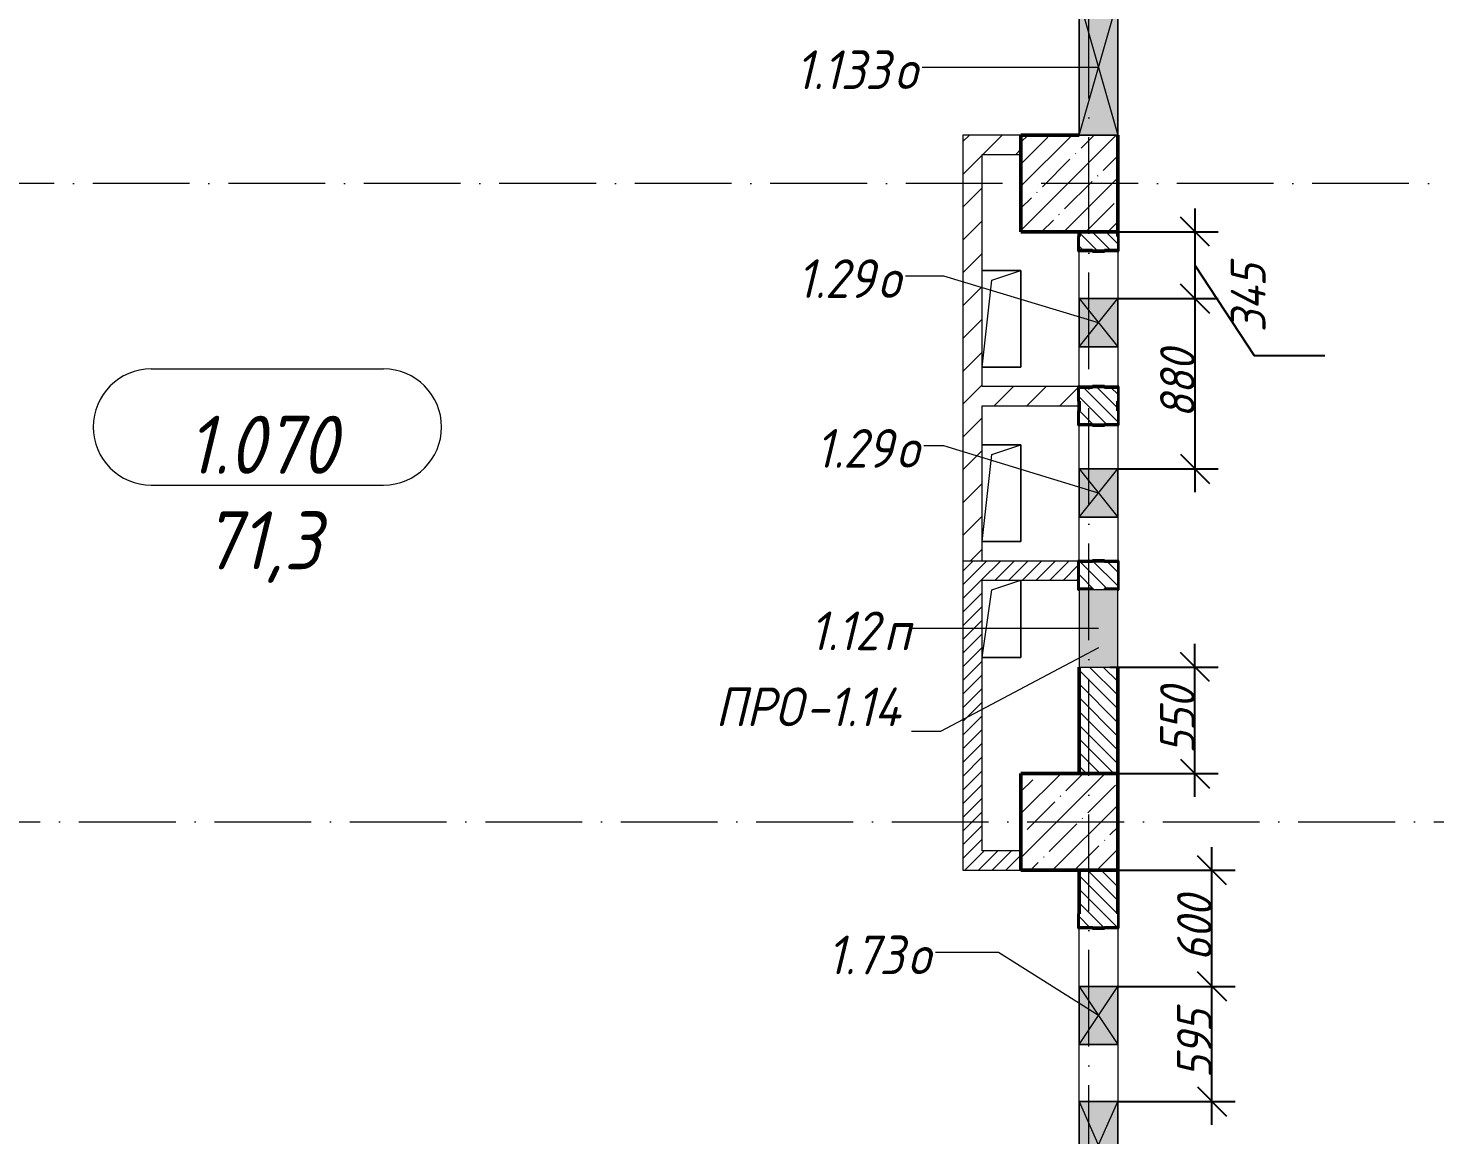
# Model space of a CAD drawing. Header units: millimetres. Extents: x -12989 to 629078, y -109036 to 555275.
# Drawn here: x 512983 to 520252, y 278455 to 284175 of the extents above; entities that cross this region are included whole.
import ezdxf

# ---------------------------------------------------------------- set-up
doc = ezdxf.new("R2010")
doc.units = ezdxf.units.MM
doc.linetypes.add('50_200_ШТРИХ_1Т_ш5_п1_п1_', pattern=[700, 500, -100, 0, -100])
for name, color, linetype, lineweight in [('A-____-____-DIMS', 7, 'Continuous', 9), ('A-DETL-GENF-OTLN', 7, 'Continuous', 9), ('A-FLOR-____-OTLN', 7, 'Continuous', 9), ('A-GENM-____-IDEN', 7, 'Continuous', 9), ('A-GENM-____-MCUT', 7, 'Continuous', 25), ('A-GENM-____-OTLN', 7, 'Continuous', 9), ('A-GENM-____-OTLN-1', 7, 'Continuous', 25), ('A-GLAZ-____-IDEN', 7, 'Continuous', 9), ('A-GLAZ-____-OTLN', 7, 'Continuous', 9), ('A-WALL-____-MCUT-2', 7, 'Continuous', 50), ('A-WALL-____-PATT-1', 7, 'Continuous', 9), ('A-WALL-FNSH-MCUT-1', 7, 'Continuous', 9), ('I-WALL-____-OTLN', 7, 'Continuous', 9), ('S-COLS-____-MCUT', 7, 'Continuous', 50), ('S-COLS-____-OTLN', 7, 'Continuous', 9), ('S-GRID-____-OTLN-1', 7, '50_200_ШТРИХ_1Т_ш5_п1_п1_', 9)]:
    doc.layers.add(name, color=color, linetype=linetype, lineweight=lineweight)
doc.layers.add('A-AREA-IDEN-1', color=7, linetype='Continuous', lineweight=9, true_color=0xaaaaaa)
doc.styles.add('ISOCPEUR_I', font='isocpeui.ttf', dxfattribs={"width": 0.9, "height": 2.5})
doc.styles.add('ISOCPEUR_I_10', font='isocpeui.ttf', dxfattribs={"width": 0.9, "height": 180})
doc.styles.add('ISOCPEUR_I_9', font='isocpeui.ttf', dxfattribs={"width": 0.9, "height": 250})
doc.dimstyles.new('ISO-1_8_0_9К_СРЕДНИЙ_Кладочные_3', dxfattribs={"dimscale": 304.8, "dimtxt": 179.276612, "dimasz": 0.492126, "dimexe": 0.393701, "dimexo": 0, "dimgap": 0, "dimtad": 1, "dimdec": 3, "dimrnd": 0.001, "dimdsep": 46, "dimtxsty": 'ISOCPEUR_I_10', "dimblk1": 'OBLIQUE', "dimblk2": 'OBLIQUE', "dimsah": 1, "dimcen": 0.09, "dimdle": 0.393701, "dimazin": 0, "dimtfac": 1, "dimtdec": 4, "dimtix": 1, "dimtmove": 0, "dimatfit": 3, "dimfxl": 1, "dimtvp": 1, "dimtolj": 1, "dimtzin": 0, "dimarcsym": 2})
doc.dimstyles.new('ISO-1_8_0_9К_СРЕДНИЙ_Кладочные_4', dxfattribs={"dimscale": 304.8, "dimtxt": 179.276612, "dimasz": 0.492126, "dimexe": 0.393701, "dimexo": 0, "dimgap": 0, "dimtad": 1, "dimdec": 3, "dimrnd": 0.001, "dimdsep": 46, "dimtxsty": 'ISOCPEUR_I_10', "dimblk1": 'OBLIQUE', "dimblk2": 'OBLIQUE', "dimsah": 1, "dimcen": 0.09, "dimdle": 0.393701, "dimazin": 0, "dimtfac": 1, "dimtdec": 4, "dimtix": 1, "dimtmove": 1, "dimatfit": 3, "dimfxl": 1, "dimtvp": 1, "dimtolj": 1, "dimtzin": 0, "dimarcsym": 2})
pattern_1 = [(135, (513013.31, 265891.49), (-35.35534, -35.35534), [])]
pattern_2 = [(45, (513013.31, 265891.49), (-84.8528, 84.8528), [])]
pattern_3 = [(45, (513013.31, 265891.49), (-35.35534, 35.35534), [])]

# ---------------------------------------------------------------- blocks, each defined once
blk = doc.blocks.new('BSC_Колонна _Прямоугольная - 500х500-V54-АР1_План отверстий 1 этажа в осях 1-64_А-ГГ')
at = {"layer": 'S-COLS-____-OTLN'}
h = blk.add_hatch(dxfattribs=at)
h.set_pattern_fill('FP_86', color=256, style=0, pattern_type=2)
h.set_pattern_definition([(45, (-5350, -17481.04), (-114.0493, 114.0493), []), (45, (-5235.95, -17481.04), (-114.0493, 114.0493), [201.613, -40.323, 3.353, -36.97])])
h.paths.add_polyline_path([(-62.6, -250), (250, -250), (250, 250), (-250, 250), (-250, -250)], flags=0)
at = {"layer": 'S-COLS-____-MCUT'}
for p, q in [((50, 250), (-250, 250)), ((-250, 250), (-250, -250)), ((250, -250), (250, 250)), ((-250, -250), (250, -250))]:
    blk.add_line(p, q, dxfattribs=at)
blk = doc.blocks.new('Фахверк_СКБ_Уголок - 200_4010_1-27904659-АР1_План отверстий 1 этажа в осях 1-64_А-ГГ')
at = {"layer": 'A-GENM-____-MCUT'}
for p, q in [((125, 156), (50, 156)), ((50, 156), (50, 150)), ((50, 150), (119, 150)), ((119, 150), (119, 81)), ((125, 81), (125, 156)), ((119, 81), (125, 81)), ((125, 19), (119, 19)), ((119, 19), (119, -50)), ((125, -56), (125, 19)), ((119, -50), (50, -50)), ((50, -50), (50, -56)), ((50, -56), (125, -56))]:
    blk.add_line(p, q, dxfattribs=at)
blk = doc.blocks.new('Фахверк_СКБ_Уголок - 200_4010-27904266-АР1_План отверстий 1 этажа в осях 1-64_А-ГГ')
at = {"layer": 'A-GENM-____-MCUT'}
for p, q in [((125, 156), (50, 156)), ((50, 156), (50, 150)), ((50, 150), (119, 150)), ((119, 150), (119, 81)), ((125, 81), (125, 156)), ((119, 81), (125, 81)), ((125, 19), (119, 19)), ((119, 19), (119, -50)), ((125, -56), (125, 19)), ((119, -50), (50, -50)), ((50, -50), (50, -56)), ((50, -56), (125, -56))]:
    blk.add_line(p, q, dxfattribs=at)
blk = doc.blocks.new('154_Стойка_СКБ_Уголок - СМ-2230_200-28216496-АР1_План отверстий 1 этажа в осях 1-64_А-ГГ')
at = {"layer": 'A-GENM-____-MCUT'}
for p, q in [((125, 156), (125, 81)), ((200, 156), (125, 156)), ((131, 81), (131, 150)), ((131, 150), (200, 150)), ((200, 150), (200, 156)), ((125, 81), (131, 81)), ((131, 19), (125, 19)), ((125, 19), (125, -56)), ((131, -50), (131, 19)), ((125, -56), (200, -56)), ((200, -50), (131, -50)), ((200, -56), (200, -50))]:
    blk.add_line(p, q, dxfattribs=at)
blk = doc.blocks.new('AR_Отверстие Ниша - Лючок-32404569-АР1_План отверстий 1 этажа в осях 1-64_А-ГГ')
at = {"layer": 'A-GLAZ-____-OTLN'}
blk.add_hatch(color=256, dxfattribs=at).paths.add_polyline_path([(-200, -100), (200, -100), (200, 100), (-200, 100)], flags=0)
for p, q in [((200, 100), (-200, 100)), ((-200, 100), (-200, -100)), ((200, -100), (200, 100)), ((-200, -100), (200, -100))]:
    blk.add_line(p, q, dxfattribs=at)
blk = doc.blocks.new('154_Стойка_СКБ_Уголок - СМ-2230_200-V152-АР1_План отверстий 1 этажа в осях 1-64_А-ГГ')
at = {"layer": 'A-GENM-____-MCUT'}
for p, q in [((125, 156), (125, 150)), ((200, 156), (125, 156)), ((131, 81), (131, 150)), ((131, 150), (200, 150)), ((200, 150), (200, 156)), ((125, 81), (131, 81)), ((131, 19), (125, 19)), ((131, -50), (131, 19)), ((125, -50), (125, -56)), ((125, -56), (200, -56)), ((200, -50), (131, -50)), ((200, -56), (200, -50))]:
    blk.add_line(p, q, dxfattribs=at)
blk = doc.blocks.new('AR_Отверстие прямоугольное _в плите_ - AR_Отверстие прямоугольное _в плите_-30229458-АР1_План отверстий 1 этажа в осях 1-64_А-ГГ')
at = {"layer": 'A-GENM-____-OTLN'}
for p, q in [((100, 250), (-100, 250)), ((-50, 200), (100, 250)), ((100, -250), (100, 250)), ((-100, -250), (-50, 200)), ((-100, -250), (100, -250))]:
    blk.add_line(p, q, dxfattribs=at)
blk = doc.blocks.new('AR_Отверстие прямоугольное _в плите_ - AR_Отверстие прямоугольное _в плите_-V214-АР1_План отверстий 1 этажа в осях 1-64_А-ГГ')
at = {"layer": 'A-GENM-____-OTLN'}
for p, q in [((-100, -200), (-50, 150)), ((-50, 150), (100, 200)), ((100, -200), (100, 200)), ((-100, -200), (100, -200))]:
    blk.add_line(p, q, dxfattribs=at)
blk = doc.blocks.new('AR_Отверстие прямоугольное _в стене__БезПР - AR_Отверстие прямоугольное _в стене__БезПР-36392898-АР1_План отверстий 1 этажа в осях 1-64_А-ГГ')
at = {"layer": 'A-GLAZ-____-OTLN'}
blk.add_hatch(color=256, dxfattribs=at).paths.add_polyline_path([(-125, -100), (125, -100), (125, 100), (-125, 100)], flags=0)
at = {"layer": 'A-DETL-GENF-OTLN'}
for p, q in [((-125, -100), (-125, 100)), ((-125, 100), (125, 100)), ((125, 100), (-125, -100)), ((-125, 100), (125, -100)), ((125, 100), (-125, 100)), ((-125, 100), (-125, -100)), ((125, 100), (125, -100)), ((125, -100), (125, 100)), ((125, -100), (-125, -100)), ((-125, -100), (125, -100))]:
    blk.add_line(p, q, dxfattribs=at)
blk = doc.blocks.new('AR_Отверстие прямоугольное _в стене__БезПР - AR_Отверстие прямоугольное _в стене__БезПР-36427997-АР1_План отверстий 1 этажа в осях 1-64_А-ГГ')
at = {"layer": 'A-GLAZ-____-OTLN'}
blk.add_hatch(color=256, dxfattribs=at).paths.add_polyline_path([(-225, -100), (225, -100), (225, 100), (-225, 100)], flags=0)
at = {"layer": 'A-DETL-GENF-OTLN'}
for p, q in [((-225, -100), (-225, 100)), ((-225, 100), (225, 100)), ((225, 100), (-225, -100)), ((-225, 100), (225, -100)), ((225, 100), (-225, 100)), ((-225, 100), (-225, -100)), ((225, 100), (225, -100)), ((225, -100), (225, 100)), ((225, -100), (-225, -100)), ((-225, -100), (225, -100))]:
    blk.add_line(p, q, dxfattribs=at)
at = {"layer": 'A-GLAZ-____-OTLN'}
blk.add_line((225, 100), (-225, 100), dxfattribs=at)
blk = doc.blocks.new('AR_Отверстие прямоугольное _в стене__БезПР - AR_Отверстие прямоугольное _в стене__БезПР-36427964-АР1_План отверстий 1 этажа в осях 1-64_А-ГГ')
at = {"layer": 'A-GLAZ-____-OTLN'}
blk.add_hatch(color=256, dxfattribs=at).paths.add_polyline_path([(-150, 100), (-150, -100), (150, -100), (150, 100)], flags=0)
at = {"layer": 'A-DETL-GENF-OTLN'}
for p, q in [((-150, -100), (-150, 100)), ((-150, 100), (150, 100)), ((150, 100), (-150, -100)), ((-150, 100), (150, -100)), ((150, 100), (-150, 100)), ((-150, 100), (-150, -100)), ((150, 100), (150, -100)), ((150, -100), (150, 100)), ((150, -100), (-150, -100)), ((-150, -100), (150, -100))]:
    blk.add_line(p, q, dxfattribs=at)
at = {"layer": 'A-GLAZ-____-OTLN'}
blk.add_line((150, 100), (-150, 100), dxfattribs=at)
blk = doc.blocks.new('AR_Отверстие прямоугольное _в стене__БезПР - AR_Отверстие прямоугольное _в стене__БезПР-36428394-АР1_План отверстий 1 этажа в осях 1-64_А-ГГ')
at = {"layer": 'A-GLAZ-____-OTLN'}
blk.add_hatch(color=256, dxfattribs=at).paths.add_polyline_path([(-350, -100), (350, -100), (350, 100), (-350, 100)], flags=0)
at = {"layer": 'A-DETL-GENF-OTLN'}
for p, q in [((-350, -100), (-350, 100)), ((-350, 100), (350, 100)), ((350, 100), (-350, -100)), ((-350, 100), (350, -100)), ((350, 100), (-350, 100)), ((-350, 100), (-350, -100)), ((350, 100), (350, -100)), ((350, -100), (350, 100)), ((350, -100), (-350, -100)), ((-350, -100), (350, -100))]:
    blk.add_line(p, q, dxfattribs=at)
at = {"layer": 'A-GLAZ-____-OTLN'}
blk.add_line((350, 100), (-350, 100), dxfattribs=at)
blk = doc.blocks.new('_Oblique')
at = {"color": 0, "linetype": 'ByBlock', "lineweight": -2}
blk.add_line((-0.5, -0.5), (0.5, 0.5), dxfattribs=at)
blk = doc.blocks.new('*D5793')
at = {"layer": 'A-____-____-DIMS', "color": 0, "lineweight": -2, "transparency": 16777216}
for p, q in [((519012.4, 280202.5), (519012.4, 280992.5)), ((518572.4, 280872.5), (519132.4, 280872.5)), ((518613.3, 280322.5), (519132.4, 280322.5))]:
    blk.add_line(p, q, dxfattribs=at)
at = {"layer": 'Defpoints', "color": 0, "transparency": 16777216}
for p in [(518572.4, 280872.5), (519012.4, 280872.5), (518613.3, 280322.5)]:
    blk.add_point(p, dxfattribs=at)
at = {"layer": 'A-____-____-DIMS', "color": 0, "lineweight": -2, "transparency": 16777216, "xscale": 150, "yscale": 150, "zscale": 150}
for p, rotation in [((519012.4, 280872.5), 90), ((519012.4, 280322.5), 270)]:
    blk.add_blockref('_Oblique', p, dxfattribs=dict(at, rotation=rotation))
at = {"layer": 'A-____-____-DIMS', "color": 0, "transparency": 16777216, "insert": (518922.4, 280597.5), "char_height": 180, "width": 409.578, "attachment_point": 5, "rotation": 90, "style": 'ISOCPEUR_I_10'}
blk.add_mtext('\\A1;550', dxfattribs=at)
blk = doc.blocks.new('*D5838')
at = {"layer": 'A-____-____-DIMS', "color": 0, "lineweight": -2, "transparency": 16777216}
for p, q in [((519012.4, 283242.5), (519012.4, 282657.5)), ((518613.3, 283122.5), (519132.4, 283122.5)), ((519012.4, 282950), (519317.5, 282483.8)), ((518613.3, 282777.5), (519132.4, 282777.5)), ((519317.5, 282483.8), (519683, 282483.8))]:
    blk.add_line(p, q, dxfattribs=at)
at = {"layer": 'Defpoints', "color": 0, "transparency": 16777216}
for p in [(518613.3, 283122.5), (518613.3, 282777.5), (519012.4, 282777.5)]:
    blk.add_point(p, dxfattribs=at)
at = {"layer": 'A-____-____-DIMS', "color": 0, "lineweight": -2, "transparency": 16777216, "xscale": 150, "yscale": 150, "zscale": 150}
for p, rotation in [((519012.4, 283122.5), 90), ((519012.4, 282777.5), 270)]:
    blk.add_blockref('_Oblique', p, dxfattribs=dict(at, rotation=rotation))
at = {"layer": 'A-____-____-DIMS', "color": 0, "transparency": 16777216, "insert": (519197.5, 282603.8), "char_height": 180, "width": 426.127, "attachment_point": 1, "rotation": 90, "line_spacing_factor": 1.149209, "style": 'ISOCPEUR_I_10'}
blk.add_mtext('\\A1;345', dxfattribs=at)
blk = doc.blocks.new('*D5839')
at = {"layer": 'A-____-____-DIMS', "color": 0, "lineweight": -2, "transparency": 16777216}
for p, q in [((519012.4, 282897.5), (519012.4, 281777.5)), ((518613.3, 282777.5), (519132.4, 282777.5)), ((518613.3, 281897.5), (519132.4, 281897.5))]:
    blk.add_line(p, q, dxfattribs=at)
at = {"layer": 'Defpoints', "color": 0, "transparency": 16777216}
for p in [(518613.3, 282777.5), (518613.3, 281897.5), (519012.4, 281897.5)]:
    blk.add_point(p, dxfattribs=at)
at = {"layer": 'A-____-____-DIMS', "color": 0, "lineweight": -2, "transparency": 16777216, "xscale": 150, "yscale": 150, "zscale": 150}
for p, rotation in [((519012.4, 282777.5), 90), ((519012.4, 281897.5), 270)]:
    blk.add_blockref('_Oblique', p, dxfattribs=dict(at, rotation=rotation))
at = {"layer": 'A-____-____-DIMS', "color": 0, "transparency": 16777216, "insert": (518922.4, 282337.5), "char_height": 180, "width": 409.578, "attachment_point": 5, "rotation": 90, "style": 'ISOCPEUR_I_10'}
blk.add_mtext('\\A1;880', dxfattribs=at)
blk = doc.blocks.new('*D5878')
at = {"layer": 'A-____-____-DIMS', "color": 0, "lineweight": -2, "transparency": 16777216}
for p, q in [((519100.1, 278507.5), (519100.1, 279342.5)), ((518613.3, 279222.5), (519220.1, 279222.5)), ((518613.3, 278627.5), (519220.1, 278627.5))]:
    blk.add_line(p, q, dxfattribs=at)
at = {"layer": 'Defpoints', "color": 0, "transparency": 16777216}
for p in [(518613.3, 279222.5), (519100.1, 279222.5), (518613.3, 278627.5)]:
    blk.add_point(p, dxfattribs=at)
at = {"layer": 'A-____-____-DIMS', "color": 0, "lineweight": -2, "transparency": 16777216, "xscale": 150, "yscale": 150, "zscale": 150}
for p, rotation in [((519100.1, 279222.5), 90), ((519100.1, 278627.5), 270)]:
    blk.add_blockref('_Oblique', p, dxfattribs=dict(at, rotation=rotation))
at = {"layer": 'A-____-____-DIMS', "color": 0, "transparency": 16777216, "insert": (519010.1, 278925), "char_height": 180, "width": 409.578, "attachment_point": 5, "rotation": 90, "style": 'ISOCPEUR_I_10'}
blk.add_mtext('\\A1;595', dxfattribs=at)
blk = doc.blocks.new('*D5879')
at = {"layer": 'A-____-____-DIMS', "color": 0, "lineweight": -2, "transparency": 16777216}
for p, q in [((519100.1, 279102.5), (519100.1, 279942.5)), ((518613.3, 279822.5), (519220.1, 279822.5)), ((518613.3, 279222.5), (519220.1, 279222.5))]:
    blk.add_line(p, q, dxfattribs=at)
at = {"layer": 'Defpoints', "color": 0, "transparency": 16777216}
for p in [(518613.3, 279822.5), (519100.1, 279822.5), (518613.3, 279222.5)]:
    blk.add_point(p, dxfattribs=at)
at = {"layer": 'A-____-____-DIMS', "color": 0, "lineweight": -2, "transparency": 16777216, "xscale": 150, "yscale": 150, "zscale": 150}
for p, rotation in [((519100.1, 279822.5), 90), ((519100.1, 279222.5), 270)]:
    blk.add_blockref('_Oblique', p, dxfattribs=dict(at, rotation=rotation))
at = {"layer": 'A-____-____-DIMS', "color": 0, "transparency": 16777216, "insert": (519010.1, 279522.5), "char_height": 180, "width": 409.578, "attachment_point": 5, "rotation": 90, "style": 'ISOCPEUR_I_10'}
blk.add_mtext('\\A1;600', dxfattribs=at)
blk = doc.blocks.new('AAR_СКБ_Марка_помещения_1_5 ммп - Номер _ Площадь-27962135-АИ_План этажа_Стены_1')
at = {"layer": 'A-AREA-IDEN-1'}
for p, q in [((-2.987, 3), (3.013, 3)), ((-2.987, 0), (3.013, 0))]:
    blk.add_line(p, q, dxfattribs=at)
for centre, start, end in [((-2.987, 1.5), 90, 270), ((3.013, 1.5), 270, 90)]:
    blk.add_arc(centre, 1.5, start, end, dxfattribs=at)

msp = doc.modelspace()

# ---------------------------------------------------------------- hatches: boundary and pattern name
at = {"layer": 'A-WALL-____-PATT-1'}
h = msp.add_hatch(dxfattribs=at)
h.set_pattern_fill('FP_4', color=256, style=0, pattern_type=2)
h.set_pattern_definition(pattern_2)
h.paths.add_polyline_path([(517813.3109, 281422.5335), (517913.3109, 281422.5335), (517913.3109, 283622.5335), (517813.3109, 283622.5335)], flags=0)
h = msp.add_hatch(dxfattribs=at)
h.set_pattern_fill('FP_4', color=256, style=0, pattern_type=2)
h.set_pattern_definition(pattern_2)
h.paths.add_polyline_path([(518113.3109, 283522.5335), (518113.3109, 283622.5335), (517913.3109, 283622.5335), (517913.3109, 283522.5335)], flags=0)
h = msp.add_hatch(dxfattribs=at)
h.set_pattern_fill('FP_6', color=256, style=0, pattern_type=2)
h.set_pattern_definition(pattern_1)
h.paths.add_polyline_path([(518613.3109, 280322.5335), (518613.3109, 280872.5335), (518413.3109, 280872.5335), (518413.3109, 280322.5335)], flags=0)
h.paths.add_polyline_path([(518544.3109, 281272.5335), (518544.3109, 281278.5335), (518613.3109, 281278.5335), (518613.3109, 281416.5335), (518544.3109, 281416.5335), (518544.3109, 281422.5335), (518482.3109, 281422.5335), (518482.3109, 281416.5335), (518413.3109, 281416.5335), (518413.3109, 281278.5335), (518482.3109, 281278.5335), (518482.3109, 281272.5335)], flags=0)
h.paths.add_polyline_path([(518482.3109, 282122.5335), (518544.3109, 282122.5335), (518544.3109, 282128.5335), (518613.3109, 282128.5335), (518613.3109, 282316.5335), (518544.3109, 282316.5335), (518544.3109, 282322.5335), (518482.3109, 282322.5335), (518482.3109, 282316.5335), (518413.3109, 282316.5335), (518413.3109, 282128.5335), (518482.3109, 282128.5335)], flags=0)
h.paths.add_polyline_path([(518482.3109, 283022.5335), (518544.3109, 283022.5335), (518544.3109, 283028.5335), (518613.3109, 283028.5335), (518613.3109, 283122.5335), (518413.3109, 283122.5335), (518413.3109, 283028.5335), (518482.3109, 283028.5335)], flags=0)
h = msp.add_hatch(dxfattribs=at)
h.set_pattern_fill('FP_4', color=256, style=0, pattern_type=2)
h.set_pattern_definition(pattern_2)
h.paths.add_polyline_path([(518405.137, 282222.5335), (518413.3109, 282222.5335), (518413.3109, 282247.5335), (518407.3109, 282247.5335), (518407.3109, 282322.5335), (517913.3109, 282322.5335), (517913.3109, 282222.5335), (518300.7537, 282222.5335)], flags=0)
h = msp.add_hatch(dxfattribs=at)
h.set_pattern_fill('FP_5', color=256, style=0, pattern_type=2)
h.set_pattern_definition(pattern_3)
h.paths.add_polyline_path([(518405.137, 281322.5335), (518407.3109, 281322.5335), (518407.3109, 281422.5335), (517813.3109, 281422.5335), (517813.3109, 281322.5335), (518300.7537, 281322.5335)], flags=0)
h = msp.add_hatch(dxfattribs=at)
h.set_pattern_fill('FP_5', color=256, style=0, pattern_type=2)
h.set_pattern_definition(pattern_3)
h.paths.add_polyline_path([(517913.3109, 279822.5335), (517913.3109, 281322.5335), (517813.3109, 281322.5335), (517813.3109, 279822.5335)], flags=0)
h = msp.add_hatch(dxfattribs=at)
h.set_pattern_fill('FP_5', color=256, style=0, pattern_type=2)
h.set_pattern_definition(pattern_3)
h.paths.add_polyline_path([(518113.3109, 279822.5335), (518113.3109, 279922.5335), (517913.3109, 279922.5335), (517913.3109, 279822.5335)], flags=0)
h = msp.add_hatch(dxfattribs=at)
h.set_pattern_fill('FP_6', color=256, style=0, pattern_type=2)
h.set_pattern_definition(pattern_1)
h.paths.add_polyline_path([(518482.3109, 276622.5335), (518544.3109, 276622.5335), (518544.3109, 276628.5335), (518613.3109, 276628.5335), (518613.3109, 276816.5335), (518544.3109, 276816.5335), (518544.3109, 276822.5335), (518482.3109, 276822.5335), (518482.3109, 276816.5335), (518413.3109, 276816.5335), (518413.3109, 276628.5335), (518482.3109, 276628.5335)], flags=0)
h.paths.add_polyline_path([(518544.3109, 277522.5335), (518544.3109, 277528.5335), (518613.3109, 277528.5335), (518613.3109, 277816.5335), (518544.3109, 277816.5335), (518544.3109, 277822.5335), (518482.3109, 277822.5335), (518482.3109, 277816.5335), (518413.3109, 277816.5335), (518413.3109, 277528.5335), (518482.3109, 277528.5335), (518482.3109, 277522.5335)], flags=0)
h.paths.add_polyline_path([(518482.3109, 279522.5335), (518544.3109, 279522.5335), (518544.3109, 279528.5335), (518613.3109, 279528.5335), (518613.3109, 279822.5335), (518413.3109, 279822.5335), (518413.3109, 279528.5335), (518482.3109, 279528.5335)], flags=0)
at = {"layer": 'S-COLS-____-OTLN'}
h = msp.add_hatch(dxfattribs=at)
h.set_pattern_fill('FP_27', color=256, style=0, pattern_type=2)
h.set_pattern_definition([(45, (513013.31, 265891.49), (-114.0493, 114.0493), []), (45, (513127.36, 265891.49), (-114.0493, 114.0493), [201.612, -40.322, 3.353, -36.97])])
h.paths.add_polyline_path([(518113.3109, 279822.5335), (518613.3109, 279822.5335), (518613.3109, 280322.5335), (518113.3109, 280322.5335)], flags=0)

# ---------------------------------------------------------------- linework, layer by layer
at = {"layer": 'A-FLOR-____-OTLN'}
for p, q in [((517913.3109, 282922.5335), (518113.3109, 282922.5335)), ((518113.3109, 282922.5335), (518113.3109, 282422.5335)), ((518113.3109, 282422.5335), (517913.3109, 282422.5335)), ((517913.3109, 282022.3401), (518113.3109, 282022.3401)), ((518113.3109, 282022.3401), (518113.3109, 281522.3401)), ((518113.3109, 281522.3401), (517913.3109, 281522.3401)), ((518113.3109, 281322.5335), (518113.3109, 280922.5335)), ((518113.3109, 280922.5335), (517913.3109, 280922.5335))]:
    msp.add_line(p, q, dxfattribs=at)
at = {"layer": 'A-GENM-____-IDEN'}
for p, q in [((518513.3109, 280972.6171), (517696.8512, 280540.0185)), ((517696.8512, 280540.0185), (517546.7907, 280540.0185))]:
    msp.add_line(p, q, dxfattribs=at)
at = {"layer": 'A-GLAZ-____-IDEN'}
for p, q in [((518513.3109, 283972.5335), (517603.1189, 283972.5335)), ((517714.0206, 282892.9727), (517516.6337, 282892.9727)), ((518513.3109, 282652.5335), (517714.0206, 282892.9727)), ((517714.0206, 282015.5647), (517612.0345, 282015.5647)), ((518513.3109, 281772.5335), (517714.0206, 282015.5647)), ((518513.3109, 281072.5335), (517546.7907, 281072.6077)), ((517997.2458, 279397.4325), (517671.691, 279397.4325)), ((518513.3109, 279072.5335), (517997.2458, 279397.4325))]:
    msp.add_line(p, q, dxfattribs=at)
at = {"layer": 'A-WALL-____-MCUT-2'}
for p, q in [((518413.3109, 283122.5335), (518413.3109, 283097.5335)), ((518613.3109, 283097.5335), (518613.3109, 283122.5335)), ((518482.3109, 283022.5335), (518544.3109, 283022.5335)), ((518544.3109, 282322.5335), (518482.3109, 282322.5335)), ((518413.3109, 282197.5335), (518413.3109, 282247.5335)), ((518613.3109, 282197.5335), (518613.3109, 282247.5335)), ((518482.3109, 282122.5335), (518544.3109, 282122.5335)), ((518544.3109, 281422.5335), (518482.3109, 281422.5335)), ((518413.3109, 280872.5335), (518413.3109, 280322.5335)), ((518613.3109, 280322.5335), (518613.3109, 280872.5335)), ((518413.3109, 280322.5335), (518613.3109, 280322.5335)), ((518613.3109, 279822.5335), (518413.3109, 279822.5335)), ((518413.3109, 279822.5335), (518413.3109, 279597.5335)), ((518613.3109, 279597.5335), (518613.3109, 279822.5335)), ((518482.3109, 279522.5335), (518544.3109, 279522.5335))]:
    msp.add_line(p, q, dxfattribs=at)
at = {"layer": 'A-WALL-FNSH-MCUT-1'}
for p, q in [((518113.3109, 283622.5335), (517813.3109, 283622.5335)), ((517813.3109, 283622.5335), (517813.3109, 279822.5335)), ((517913.3109, 283522.5335), (518113.3109, 283522.5335)), ((517913.3109, 282322.5335), (517913.3109, 283522.5335)), ((518407.3109, 282322.5335), (517913.3109, 282322.5335)), ((517913.3109, 282222.5335), (518413.3109, 282222.5335)), ((517913.3109, 281422.5335), (517913.3109, 282222.5335)), ((517813.3109, 281422.5335), (518407.3109, 281422.5335)), ((517913.3109, 281322.5335), (518407.3109, 281322.5335)), ((517913.3109, 279922.5335), (517913.3109, 281322.5335)), ((518113.3109, 279922.5335), (517913.3109, 279922.5335)), ((518113.3109, 279822.5335), (518113.3109, 279922.5335)), ((517813.3109, 279822.5335), (518113.3109, 279822.5335))]:
    msp.add_line(p, q, dxfattribs=at)
at = {"layer": 'I-WALL-____-OTLN'}
for p, q in [((518413.3109, 282777.5335), (518413.3109, 283022.5335)), ((518613.3109, 283022.5335), (518613.3109, 282777.5335)), ((518413.3109, 282322.5335), (518413.3109, 282527.5335)), ((518613.3109, 282527.5335), (518613.3109, 282322.5335)), ((518413.3109, 281897.5335), (518413.3109, 282122.5335)), ((518613.3109, 282122.5335), (518613.3109, 281897.5335)), ((518413.3109, 281422.5335), (518413.3109, 281647.5335)), ((518613.3109, 281647.5335), (518613.3109, 281422.5335)), ((518413.3109, 279222.5335), (518413.3109, 279522.5335)), ((518613.3109, 279522.5335), (518613.3109, 279222.5335)), ((518413.3109, 278627.5335), (518413.3109, 278922.5335)), ((518613.3109, 278922.5335), (518613.3109, 278627.5335))]:
    msp.add_line(p, q, dxfattribs=at)
at = {"layer": 'S-COLS-____-MCUT'}
for p, q in [((518613.3109, 280322.5335), (518113.3109, 280322.5335)), ((518113.3109, 280322.5335), (518113.3109, 279822.5335)), ((518613.3109, 279822.5335), (518613.3109, 280322.5335)), ((518113.3109, 279822.5335), (518613.3109, 279822.5335))]:
    msp.add_line(p, q, dxfattribs=at)
at = {"layer": 'S-GRID-____-OTLN-1'}
for p, q in [((518463.3109, 261408.8852), (518463.3109, 315772.4512)), ((539721.0501, 283372.5335), (508344.5407, 283372.5335)), ((508344.5407, 280072.5335), (539721.0501, 280072.5335))]:
    msp.add_line(p, q, dxfattribs=at)

# ---------------------------------------------------------------- block references
at = {"layer": 'A-AREA-IDEN-1', "xscale": 199.9999999999999, "yscale": 199.9999999999999, "zscale": 199.9999999999999}
msp.add_blockref('AAR_СКБ_Марка_помещения_1_5 ммп - Номер _ Площадь-27962135-АИ_План этажа_Стены_1', (514216.7004, 281813.5688), dxfattribs=at)
at = {"layer": 'A-GENM-____-OTLN'}
for name, p in [('AR_Отверстие прямоугольное _в плите_ - AR_Отверстие прямоугольное _в плите_-30229458-АР1_План отверстий 1 этажа в осях 1-64_А-ГГ', (518013.3109, 282672.5335)), ('AR_Отверстие прямоугольное _в плите_ - AR_Отверстие прямоугольное _в плите_-30229458-АР1_План отверстий 1 этажа в осях 1-64_А-ГГ', (518013.3109, 281772.3401)), ('AR_Отверстие прямоугольное _в плите_ - AR_Отверстие прямоугольное _в плите_-V214-АР1_План отверстий 1 этажа в осях 1-64_А-ГГ', (518013.3109, 281122.5335))]:
    msp.add_blockref(name, p, dxfattribs=at)
at = {"layer": 'A-GENM-____-OTLN-1'}
for name, p, rotation in [('Фахверк_СКБ_Уголок - 200_4010_1-27904659-АР1_План отверстий 1 этажа в осях 1-64_А-ГГ', (518463.3109, 283147.5335), 269.9999999999999), ('Фахверк_СКБ_Уголок - 200_4010_1-27904659-АР1_План отверстий 1 этажа в осях 1-64_А-ГГ', (518563.3109, 282197.5335), 89.99999999999991), ('Фахверк_СКБ_Уголок - 200_4010_1-27904659-АР1_План отверстий 1 этажа в осях 1-64_А-ГГ', (518463.3109, 282247.5335), 269.9999999999999), ('154_Стойка_СКБ_Уголок - СМ-2230_200-28216496-АР1_План отверстий 1 этажа в осях 1-64_А-ГГ', (518463.3109, 281547.5335), 269.9999999999999), ('154_Стойка_СКБ_Уголок - СМ-2230_200-V152-АР1_План отверстий 1 этажа в осях 1-64_А-ГГ', (518563.3109, 281147.5335), 89.99999999999991), ('Фахверк_СКБ_Уголок - 200_4010-27904266-АР1_План отверстий 1 этажа в осях 1-64_А-ГГ', (518463.3109, 279647.5335), 269.9999999999999)]:
    msp.add_blockref(name, p, dxfattribs=dict(at, rotation=rotation))
at = {"layer": 'A-GLAZ-____-OTLN', "rotation": 89.99999999999991}
for name, p in [('AR_Отверстие прямоугольное _в стене__БезПР - AR_Отверстие прямоугольное _в стене__БезПР-36428394-АР1_План отверстий 1 этажа в осях 1-64_А-ГГ', (518513.3109, 283972.5335)), ('AR_Отверстие прямоугольное _в стене__БезПР - AR_Отверстие прямоугольное _в стене__БезПР-36392898-АР1_План отверстий 1 этажа в осях 1-64_А-ГГ', (518513.3109, 282652.5335)), ('AR_Отверстие прямоугольное _в стене__БезПР - AR_Отверстие прямоугольное _в стене__БезПР-36392898-АР1_План отверстий 1 этажа в осях 1-64_А-ГГ', (518513.3109, 281772.5335)), ('AR_Отверстие Ниша - Лючок-32404569-АР1_План отверстий 1 этажа в осях 1-64_А-ГГ', (518513.3109, 281072.5335)), ('AR_Отверстие прямоугольное _в стене__БезПР - AR_Отверстие прямоугольное _в стене__БезПР-36427964-АР1_План отверстий 1 этажа в осях 1-64_А-ГГ', (518513.3109, 279072.5335)), ('AR_Отверстие прямоугольное _в стене__БезПР - AR_Отверстие прямоугольное _в стене__БезПР-36427997-АР1_План отверстий 1 этажа в осях 1-64_А-ГГ', (518513.3109, 278402.5335))]:
    msp.add_blockref(name, p, dxfattribs=at)
at = {"layer": 'S-COLS-____-OTLN'}
msp.add_blockref('BSC_Колонна _Прямоугольная - 500х500-V54-АР1_План отверстий 1 этажа в осях 1-64_А-ГГ', (518363.3109, 283372.5335), dxfattribs=at)

# ---------------------------------------------------------------- texts
at = {"layer": 'A-AREA-IDEN-1', "char_height": 300, "attachment_point": 8, "line_spacing_factor": 1.139951, "style": 'ISOCPEUR_I'}
for s, insert, width in [('\\pxqc,t8.46667,16.93333,25.4,33.86667,42.33333,50.8,59.26667,67.73333,76.2,84.66667,93.13333,101.6,110.06667,118.53333,127,135.46667,143.93333,152.4,160.86667,169.33333,177.8,186.26667,194.73333,203.2,211.66667,220.13333,228.6,237.06667,245.53333,254,262.46667,270.93333;{1.070}', (514191.2713, 281871.8987), 900), ('\\pxqc,t8.46667,16.93333,25.4,33.86667,42.33333,50.8,59.26667,67.73333,76.2,84.66667,93.13333,101.6,110.06667,118.53333,127,135.46667,143.93333,152.4,160.86667,169.33333,177.8,186.26667,194.73333,203.2,211.66667,220.13333,228.6,237.06667,245.53333,254,262.46667,270.93333;{71,3}', (514191.2713, 281307.9507), 702)]:
    msp.add_mtext(s, dxfattribs=dict(at, insert=insert, width=width))
at = {"layer": 'A-GENM-____-IDEN', "char_height": 200, "attachment_point": 1, "style": 'ISOCPEUR_I_9'}
for s, insert, width in [('ПРО', (516534.534, 280767.1346), 562.784625), ('-1.14', (516998.8778, 280767.1346), 649.366875)]:
    msp.add_mtext(s, dxfattribs=dict(at, insert=insert, width=width))
at = {"layer": 'A-GLAZ-____-IDEN', "char_height": 200, "attachment_point": 1, "style": 'ISOCPEUR_I_9'}
for s, insert, width in [('1.133', (516948.2657, 284060.1481), 620.506125), ('\\fISOCPEUR|b0|i1|c204|p34|;\\W.9;о', (517460.2345, 284060.1481), 158.734125), ('1.29', (516957.1821, 282980.5873), 505.063125), ('\\fISOCPEUR|b0|i1|c204|p34|;\\W.9;о', (517373.9008, 282980.5873), 158.734125), ('1.29', (517052.5829, 282103.1793), 505.063125), ('\\fISOCPEUR|b0|i1|c204|p34|;\\W.9;о', (517469.3017, 282103.1793), 158.734125), ('1.12', (517022.4321, 281160.2223), 461.772), ('\\fISOCPEUR|b0|i1|c204|p34|;\\W.9;п', (517403.4321, 281160.2223), 158.734125), ('1.73', (517112.2394, 279485.0471), 505.063125), ('\\fISOCPEUR|b0|i1|c204|p34|;\\W.9;о', (517528.9582, 279485.0471), 158.734125)]:
    msp.add_mtext(s, dxfattribs=dict(at, insert=insert, width=width))

# ---------------------------------------------------------------- dimensions: what is measured, and where the dimension line sits
at = {"layer": 'A-____-____-DIMS'}
dim = msp.add_linear_dim(base=(519012.4015, 282777.5335), p1=(518613.3109, 283122.5335), p2=(518613.3109, 282777.5335), angle=90, dimstyle='ISO-1_8_0_9К_СРЕДНИЙ_Кладочные_4', override={"dimpost": '<>', "dimfxl": 345}, dxfattribs=at)
dim.commit()
dim.dimension.update_dxf_attribs({"geometry": '*D5838', "text_midpoint": (519317.5429, 282483.8117), "dimtype": 160, "text_rotation": 90})
for base, p1, p2, override, picture, middle in [((519012.4015, 281897.5335), (518613.3109, 282777.5335), (518613.3109, 281897.5335), {"dimpost": '<>', "dimfxl": 880}, '*D5839', (518922.4015, 282337.5335)), ((519012.4015, 280872.5335), (518613.3109, 280322.5335), (518572.377, 280872.5335), {"dimpost": '<>', "dimfxl": 551.521156}, '*D5793', (518922.4015, 280597.5335)), ((519100.1045, 279822.5335), (518613.3109, 279222.5335), (518613.3109, 279822.5335), {"dimpost": '<>', "dimfxl": 600}, '*D5879', (519010.1045, 279522.5335)), ((519100.1045, 279222.5335), (518613.3109, 278627.5335), (518613.3109, 279222.5335), {"dimpost": '<>', "dimfxl": 595}, '*D5878', (519010.1045, 278925.0335))]:
    dim = msp.add_linear_dim(base=base, p1=p1, p2=p2, angle=90, dimstyle='ISO-1_8_0_9К_СРЕДНИЙ_Кладочные_3', override=override, dxfattribs=at)
    dim.commit()
    dim.dimension.update_dxf_attribs({"geometry": picture, "text_midpoint": middle})

doc.saveas('drawing.dxf')
